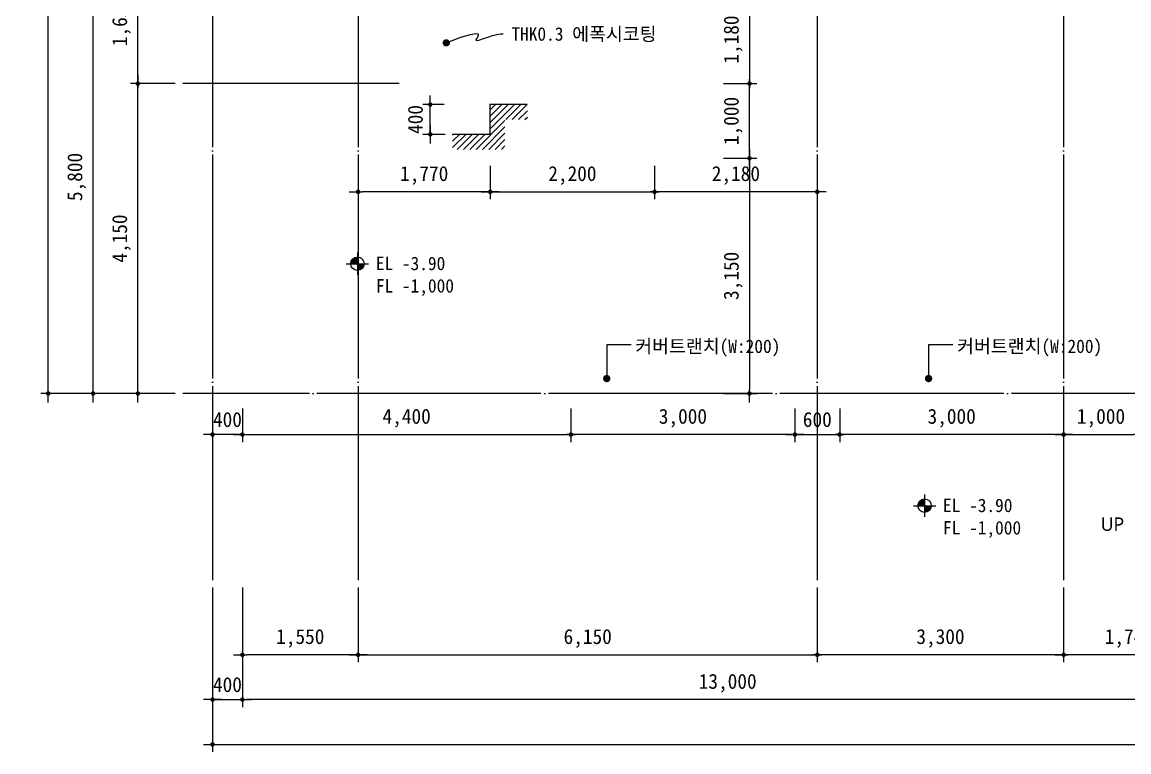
# Model space of a CAD drawing. Header units: inches. Extents: x 2004 to 150234, y 6875187 to 6994525.
# Drawn here: x 103409 to 118232, y 6967295 to 6977069 of the extents above; entities that cross this region are included whole.
import ezdxf
from ezdxf.enums import TextEntityAlignment as Align

# ---------------------------------------------------------------- set-up
doc = ezdxf.new("R2010")
doc.units = ezdxf.units.IN
doc.header["$MEASUREMENT"] = 0
doc.linetypes.add('CEN', pattern=[62, 60, -1, 0, -1])
doc.layers.get('0').update_dxf_attribs({"linetype": 'CONTINUOUS'})
for name, color, linetype, lineweight in [('A-AXIS-LINE', 1, 'CEN', 15), ('A-DIMS', 7, 'CONTINUOUS', 25), ('A-MKXS-LEAD', 7, 'CONTINUOUS', 25), ('A-XXXX-HATC', 8, 'CONTINUOUS', 18), ('A-XXXX-SYMB', 7, 'CONTINUOUS', 25), ('A-XXXX-TXT2', 3, 'CONTINUOUS', 25)]:
    doc.layers.add(name, color=color, linetype=linetype, lineweight=lineweight)
doc.styles.add('HY울릉도L', font='H2GTRE.TTF')
doc.styles.add('돋움체', font='')
doc.styles.add('맑은 고딕', font='malgun.ttf')
doc.styles.get('돋움체').set_extended_font_data('DotumChe')
doc.dimstyles.new('CDIM', dxfattribs={"dimtxt": 2, "dimasz": 0.6, "dimexe": 1, "dimexo": 1, "dimgap": 1, "dimtad": 1, "dimdec": 0, "dimrnd": 0.5, "dimzin": 0, "dimdsep": 32, "dimlunit": 6, "dimtxsty": 'HY울릉도L', "dimblk1": '_CIDOT', "dimblk2": '_CIDOT', "dimsah": 1, "dimcen": 4.5, "dimclrd": 2, "dimclre": 2, "dimclrt": 7, "dimadec": 0, "dimazin": 0, "dimtfac": 1, "dimtdec": 0, "dimtix": 1, "dimtmove": 2, "dimatfit": 1, "dimldrblk": '_CIDOT', "dimfxl": 1, "dimtolj": 1, "dimtzin": 0, "dimlwd": -1, "dimarcsym": 0})

# ---------------------------------------------------------------- blocks, each defined once
blk = doc.blocks.new('_CIDOT')
at = {"color": 0, "linetype": 'ByBlock'}
blk.add_line((2, 0), (-1, 0), dxfattribs=at)
at = {"color": 0, "linetype": 'ByBlock', "const_width": 0.5}
blk.add_lwpolyline([(-0.25, 0, 1), (0.25, 0, 1)], format="xyb", close=True, dxfattribs=at)
blk = doc.blocks.new('*D126')
at = {"layer": 'A-DIMS', "lineweight": -2, "transparency": 16777216}
for p, q in [((105459, 6989595), (103659, 6989595)), ((105459, 6972095), (103659, 6972095))]:
    blk.add_line(p, q, dxfattribs=at)
at = {"layer": 'A-DIMS', "transparency": 16777216}
blk.add_line((103759, 6972155), (103759, 6989535), dxfattribs=at)
at = {"layer": 'A-DIMS', "transparency": 16777216, "xscale": 60, "yscale": 60, "zscale": 60}
for p, rotation in [((103759, 6989595), 90), ((103759, 6972095), 270)]:
    blk.add_blockref('_CIDOT', p, dxfattribs=dict(at, rotation=rotation))
at = {"layer": 'A-DIMS', "color": 3, "transparency": 16777216, "insert": (103540, 6980845), "char_height": 200, "attachment_point": 5, "rotation": 90, "style": '돋움체'}
blk.add_mtext('\\A1;17,500', dxfattribs=at)
blk = doc.blocks.new('*D127')
at = {"layer": 'A-DIMS', "lineweight": -2, "transparency": 16777216}
for p, q in [((105459, 6976245), (104859, 6976245)), ((105459, 6972095), (104859, 6972095))]:
    blk.add_line(p, q, dxfattribs=at)
at = {"layer": 'A-DIMS', "transparency": 16777216}
blk.add_line((104959, 6972155), (104959, 6976185), dxfattribs=at)
at = {"layer": 'A-DIMS', "transparency": 16777216, "xscale": 60, "yscale": 60, "zscale": 60}
for p, rotation in [((104959, 6976245), 90), ((104959, 6972095), 270)]:
    blk.add_blockref('_CIDOT', p, dxfattribs=dict(at, rotation=rotation))
at = {"layer": 'A-DIMS', "color": 3, "transparency": 16777216, "insert": (104740, 6974170), "char_height": 200, "attachment_point": 5, "rotation": 90, "style": '돋움체'}
blk.add_mtext('\\A1;4,150', dxfattribs=at)
blk = doc.blocks.new('*D129')
at = {"layer": 'A-DIMS', "lineweight": -2, "transparency": 16777216}
for p, q in [((105459, 6977895), (104859, 6977895)), ((105459, 6976245), (104859, 6976245))]:
    blk.add_line(p, q, dxfattribs=at)
at = {"layer": 'A-DIMS', "transparency": 16777216}
blk.add_line((104959, 6976305), (104959, 6977835), dxfattribs=at)
at = {"layer": 'A-DIMS', "transparency": 16777216, "xscale": 60, "yscale": 60, "zscale": 60}
for p, rotation in [((104959, 6977895), 90), ((104959, 6976245), 270)]:
    blk.add_blockref('_CIDOT', p, dxfattribs=dict(at, rotation=rotation))
at = {"layer": 'A-DIMS', "color": 3, "transparency": 16777216, "insert": (104740, 6977070), "char_height": 200, "attachment_point": 5, "rotation": 90, "style": '돋움체'}
blk.add_mtext('\\A1;1,650', dxfattribs=at)
blk = doc.blocks.new('*D149')
at = {"layer": 'A-DIMS', "lineweight": -2, "transparency": 16777216}
for p, q in [((107909, 6975146), (107909, 6974696)), ((109679, 6975146), (109679, 6974696))]:
    blk.add_line(p, q, dxfattribs=at)
at = {"layer": 'A-DIMS', "transparency": 16777216}
blk.add_line((109619, 6974796), (107969, 6974796), dxfattribs=at)
at = {"layer": 'A-DIMS', "transparency": 16777216, "xscale": 60, "yscale": 60, "zscale": 60, "rotation": 180}
blk.add_blockref('_CIDOT', (107909, 6974796), dxfattribs=at)
at = {"layer": 'A-DIMS', "transparency": 16777216, "xscale": 60, "yscale": 60, "zscale": 60}
blk.add_blockref('_CIDOT', (109679, 6974796), dxfattribs=at)
at = {"layer": 'A-DIMS', "color": 3, "transparency": 16777216, "insert": (108794, 6975015), "char_height": 200, "attachment_point": 5, "style": '돋움체'}
blk.add_mtext('\\A1;1,770', dxfattribs=at)
blk = doc.blocks.new('*D150')
at = {"layer": 'A-DIMS', "lineweight": -2, "transparency": 16777216}
for p, q in [((109679, 6975146), (109679, 6974696)), ((111879, 6975146), (111879, 6974696))]:
    blk.add_line(p, q, dxfattribs=at)
at = {"layer": 'A-DIMS', "transparency": 16777216}
blk.add_line((109739, 6974796), (111819, 6974796), dxfattribs=at)
at = {"layer": 'A-DIMS', "transparency": 16777216, "xscale": 60, "yscale": 60, "zscale": 60, "rotation": 180}
blk.add_blockref('_CIDOT', (109679, 6974796), dxfattribs=at)
at = {"layer": 'A-DIMS', "transparency": 16777216, "xscale": 60, "yscale": 60, "zscale": 60}
blk.add_blockref('_CIDOT', (111879, 6974796), dxfattribs=at)
at = {"layer": 'A-DIMS', "color": 3, "transparency": 16777216, "insert": (110779, 6975015), "char_height": 200, "attachment_point": 5, "style": '돋움체'}
blk.add_mtext('\\A1;2,200', dxfattribs=at)
blk = doc.blocks.new('*D151')
at = {"layer": 'A-DIMS', "lineweight": -2, "transparency": 16777216}
for p, q in [((111879, 6975146), (111879, 6974696)), ((114059, 6975146), (114059, 6974696))]:
    blk.add_line(p, q, dxfattribs=at)
at = {"layer": 'A-DIMS', "transparency": 16777216}
blk.add_line((113999, 6974796), (111939, 6974796), dxfattribs=at)
at = {"layer": 'A-DIMS', "transparency": 16777216, "xscale": 60, "yscale": 60, "zscale": 60, "rotation": 180}
blk.add_blockref('_CIDOT', (111879, 6974796), dxfattribs=at)
at = {"layer": 'A-DIMS', "transparency": 16777216, "xscale": 60, "yscale": 60, "zscale": 60}
blk.add_blockref('_CIDOT', (114059, 6974796), dxfattribs=at)
at = {"layer": 'A-DIMS', "color": 3, "transparency": 16777216, "insert": (112969, 6975015), "char_height": 200, "attachment_point": 5, "style": '돋움체'}
blk.add_mtext('\\A1;2,180', dxfattribs=at)
blk = doc.blocks.new('*D155')
at = {"layer": 'A-DIMS', "lineweight": -2, "transparency": 16777216}
for p, q in [((105459, 6977895), (104259, 6977895)), ((105459, 6972095), (104259, 6972095))]:
    blk.add_line(p, q, dxfattribs=at)
at = {"layer": 'A-DIMS', "transparency": 16777216}
blk.add_line((104359, 6972155), (104359, 6977835), dxfattribs=at)
at = {"layer": 'A-DIMS', "transparency": 16777216, "xscale": 60, "yscale": 60, "zscale": 60}
for p, rotation in [((104359, 6977895), 90), ((104359, 6972095), 270)]:
    blk.add_blockref('_CIDOT', p, dxfattribs=dict(at, rotation=rotation))
at = {"layer": 'A-DIMS', "color": 3, "transparency": 16777216, "insert": (104140, 6974995), "char_height": 200, "attachment_point": 5, "rotation": 90, "style": '돋움체'}
blk.add_mtext('\\A1;5,800', dxfattribs=at)
blk = doc.blocks.new('*D169')
at = {"layer": 'A-DIMS', "lineweight": -2, "transparency": 16777216}
for p, q in [((112801, 6977425), (113251, 6977425)), ((112801, 6976245), (113251, 6976245))]:
    blk.add_line(p, q, dxfattribs=at)
at = {"layer": 'A-DIMS', "transparency": 16777216}
blk.add_line((113151, 6977365), (113151, 6976305), dxfattribs=at)
at = {"layer": 'A-DIMS', "transparency": 16777216, "xscale": 60, "yscale": 60, "zscale": 60}
for p, rotation in [((113151, 6977425), 90), ((113151, 6976245), 270)]:
    blk.add_blockref('_CIDOT', p, dxfattribs=dict(at, rotation=rotation))
at = {"layer": 'A-DIMS', "color": 3, "transparency": 16777216, "insert": (112932, 6976835), "char_height": 200, "attachment_point": 5, "rotation": 90, "style": '돋움체'}
blk.add_mtext('\\A1;1,180', dxfattribs=at)
blk = doc.blocks.new('*D170')
at = {"layer": 'A-DIMS', "lineweight": -2, "transparency": 16777216}
for p, q in [((112801, 6976245), (113251, 6976245)), ((112801, 6975245), (113251, 6975245))]:
    blk.add_line(p, q, dxfattribs=at)
at = {"layer": 'A-DIMS', "transparency": 16777216}
blk.add_line((113151, 6975305), (113151, 6976185), dxfattribs=at)
at = {"layer": 'A-DIMS', "transparency": 16777216, "xscale": 60, "yscale": 60, "zscale": 60}
for p, rotation in [((113151, 6976245), 90), ((113151, 6975245), 270)]:
    blk.add_blockref('_CIDOT', p, dxfattribs=dict(at, rotation=rotation))
at = {"layer": 'A-DIMS', "color": 3, "transparency": 16777216, "insert": (112932, 6975745), "char_height": 200, "attachment_point": 5, "rotation": 90, "style": '돋움체'}
blk.add_mtext('\\A1;1,000', dxfattribs=at)
blk = doc.blocks.new('*D171')
at = {"layer": 'A-DIMS', "lineweight": -2, "transparency": 16777216}
for p, q in [((112801, 6975245), (113251, 6975245)), ((112801, 6972095), (113251, 6972095))]:
    blk.add_line(p, q, dxfattribs=at)
at = {"layer": 'A-DIMS', "transparency": 16777216}
blk.add_line((113151, 6975185), (113151, 6972155), dxfattribs=at)
at = {"layer": 'A-DIMS', "transparency": 16777216, "xscale": 60, "yscale": 60, "zscale": 60}
for p, rotation in [((113151, 6975245), 90), ((113151, 6972095), 270)]:
    blk.add_blockref('_CIDOT', p, dxfattribs=dict(at, rotation=rotation))
at = {"layer": 'A-DIMS', "color": 3, "transparency": 16777216, "insert": (112932, 6973670), "char_height": 200, "attachment_point": 5, "rotation": 90, "style": '돋움체'}
blk.add_mtext('\\A1;3,150', dxfattribs=at)
blk = doc.blocks.new('*D173')
at = {"layer": 'A-DIMS', "transparency": 16777216}
for p, q in [((108876, 6976025), (108876, 6976085)), ((108876, 6975565), (108876, 6975965)), ((108876, 6975505), (108876, 6975445))]:
    blk.add_line(p, q, dxfattribs=at)
at = {"layer": 'A-DIMS', "lineweight": -2, "transparency": 16777216}
for p, q in [((109063, 6975965), (108776, 6975965)), ((109075, 6975565), (108776, 6975565))]:
    blk.add_line(p, q, dxfattribs=at)
at = {"layer": 'A-DIMS', "transparency": 16777216, "xscale": 60, "yscale": 60, "zscale": 60}
for p, rotation in [((108876, 6975965), 270), ((108876, 6975565), 90)]:
    blk.add_blockref('_CIDOT', p, dxfattribs=dict(at, rotation=rotation))
at = {"layer": 'A-DIMS', "color": 3, "transparency": 16777216, "insert": (108676, 6975765), "char_height": 200, "attachment_point": 5, "rotation": 90, "style": '돋움체'}
blk.add_mtext('\\A1;400', dxfattribs=at)
blk = doc.blocks.new('*D186')
at = {"layer": 'A-DIMS', "lineweight": -2, "transparency": 16777216}
for p, q in [((105959, 6969495), (105959, 6967295)), ((144059, 6969495), (144059, 6967295))]:
    blk.add_line(p, q, dxfattribs=at)
at = {"layer": 'A-DIMS', "transparency": 16777216}
blk.add_line((106019, 6967395), (143999, 6967395), dxfattribs=at)
at = {"layer": 'A-DIMS', "transparency": 16777216, "xscale": 60, "yscale": 60, "zscale": 60, "rotation": 180}
blk.add_blockref('_CIDOT', (105959, 6967395), dxfattribs=at)
at = {"layer": 'A-DIMS', "transparency": 16777216, "xscale": 60, "yscale": 60, "zscale": 60}
blk.add_blockref('_CIDOT', (144059, 6967395), dxfattribs=at)
at = {"layer": 'A-DIMS', "color": 3, "transparency": 16777216, "insert": (125009, 6967614), "char_height": 200, "attachment_point": 5, "style": '돋움체'}
blk.add_mtext('\\A1;38,100', dxfattribs=at)
blk = doc.blocks.new('*D188')
at = {"layer": 'A-DIMS', "lineweight": -2, "transparency": 16777216}
for p, q in [((105959, 6969495), (105959, 6967895)), ((106359, 6969495), (106359, 6967895))]:
    blk.add_line(p, q, dxfattribs=at)
at = {"layer": 'A-DIMS', "transparency": 16777216}
for p, q in [((105899, 6967995), (105839, 6967995)), ((105959, 6967995), (106359, 6967995)), ((106419, 6967995), (106479, 6967995))]:
    blk.add_line(p, q, dxfattribs=at)
at = {"layer": 'A-DIMS', "transparency": 16777216, "xscale": 60, "yscale": 60, "zscale": 60}
blk.add_blockref('_CIDOT', (105959, 6967995), dxfattribs=at)
at = {"layer": 'A-DIMS', "transparency": 16777216, "xscale": 60, "yscale": 60, "zscale": 60, "rotation": 180}
blk.add_blockref('_CIDOT', (106359, 6967995), dxfattribs=at)
at = {"layer": 'A-DIMS', "color": 3, "transparency": 16777216, "insert": (106159, 6968195), "char_height": 200, "attachment_point": 5, "style": '돋움체'}
blk.add_mtext('\\A1;400', dxfattribs=at)
blk = doc.blocks.new('*D190')
at = {"layer": 'A-DIMS', "lineweight": -2, "transparency": 16777216}
for p, q in [((106359, 6969495), (106359, 6967895)), ((119359, 6969495), (119359, 6967895))]:
    blk.add_line(p, q, dxfattribs=at)
at = {"layer": 'A-DIMS', "transparency": 16777216}
blk.add_line((119299, 6967995), (106419, 6967995), dxfattribs=at)
at = {"layer": 'A-DIMS', "transparency": 16777216, "xscale": 60, "yscale": 60, "zscale": 60, "rotation": 180}
blk.add_blockref('_CIDOT', (106359, 6967995), dxfattribs=at)
at = {"layer": 'A-DIMS', "transparency": 16777216, "xscale": 60, "yscale": 60, "zscale": 60}
blk.add_blockref('_CIDOT', (119359, 6967995), dxfattribs=at)
at = {"layer": 'A-DIMS', "color": 3, "transparency": 16777216, "insert": (112859, 6968214), "char_height": 200, "attachment_point": 5, "style": '돋움체'}
blk.add_mtext('\\A1;13,000', dxfattribs=at)
blk = doc.blocks.new('*D198')
at = {"layer": 'A-DIMS', "lineweight": -2, "transparency": 16777216}
for p, q in [((114059, 6969495), (114059, 6968495)), ((117359, 6969495), (117359, 6968495))]:
    blk.add_line(p, q, dxfattribs=at)
at = {"layer": 'A-DIMS', "transparency": 16777216}
blk.add_line((117299, 6968595), (114119, 6968595), dxfattribs=at)
at = {"layer": 'A-DIMS', "transparency": 16777216, "xscale": 60, "yscale": 60, "zscale": 60, "rotation": 180}
blk.add_blockref('_CIDOT', (114059, 6968595), dxfattribs=at)
at = {"layer": 'A-DIMS', "transparency": 16777216, "xscale": 60, "yscale": 60, "zscale": 60}
blk.add_blockref('_CIDOT', (117359, 6968595), dxfattribs=at)
at = {"layer": 'A-DIMS', "color": 3, "transparency": 16777216, "insert": (115709, 6968814), "char_height": 200, "attachment_point": 5, "style": '돋움체'}
blk.add_mtext('\\A1;3,300', dxfattribs=at)
blk = doc.blocks.new('*D199')
at = {"layer": 'A-DIMS', "lineweight": -2, "transparency": 16777216}
for p, q in [((107909, 6969495), (107909, 6968495)), ((114059, 6969495), (114059, 6968495))]:
    blk.add_line(p, q, dxfattribs=at)
at = {"layer": 'A-DIMS', "transparency": 16777216}
blk.add_line((107969, 6968595), (113999, 6968595), dxfattribs=at)
at = {"layer": 'A-DIMS', "transparency": 16777216, "xscale": 60, "yscale": 60, "zscale": 60, "rotation": 180}
blk.add_blockref('_CIDOT', (107909, 6968595), dxfattribs=at)
at = {"layer": 'A-DIMS', "transparency": 16777216, "xscale": 60, "yscale": 60, "zscale": 60}
blk.add_blockref('_CIDOT', (114059, 6968595), dxfattribs=at)
at = {"layer": 'A-DIMS', "color": 3, "transparency": 16777216, "insert": (110984, 6968814), "char_height": 200, "attachment_point": 5, "style": '돋움체'}
blk.add_mtext('\\A1;6,150', dxfattribs=at)
blk = doc.blocks.new('*D200')
at = {"layer": 'A-DIMS', "lineweight": -2, "transparency": 16777216}
for p, q in [((106359, 6969495), (106359, 6968495)), ((107909, 6969495), (107909, 6968495))]:
    blk.add_line(p, q, dxfattribs=at)
at = {"layer": 'A-DIMS', "transparency": 16777216}
blk.add_line((107849, 6968595), (106419, 6968595), dxfattribs=at)
at = {"layer": 'A-DIMS', "transparency": 16777216, "xscale": 60, "yscale": 60, "zscale": 60, "rotation": 180}
blk.add_blockref('_CIDOT', (106359, 6968595), dxfattribs=at)
at = {"layer": 'A-DIMS', "transparency": 16777216, "xscale": 60, "yscale": 60, "zscale": 60}
blk.add_blockref('_CIDOT', (107909, 6968595), dxfattribs=at)
at = {"layer": 'A-DIMS', "color": 3, "transparency": 16777216, "insert": (107134, 6968814), "char_height": 200, "attachment_point": 5, "style": '돋움체'}
blk.add_mtext('\\A1;1,550', dxfattribs=at)
blk = doc.blocks.new('*D202')
at = {"layer": 'A-DIMS', "lineweight": -2, "transparency": 16777216}
for p, q in [((117359, 6969495), (117359, 6968495)), ((119106, 6969495), (119106, 6968495))]:
    blk.add_line(p, q, dxfattribs=at)
at = {"layer": 'A-DIMS', "transparency": 16777216}
blk.add_line((119046, 6968595), (117419, 6968595), dxfattribs=at)
at = {"layer": 'A-DIMS', "transparency": 16777216, "xscale": 60, "yscale": 60, "zscale": 60, "rotation": 180}
blk.add_blockref('_CIDOT', (117359, 6968595), dxfattribs=at)
at = {"layer": 'A-DIMS', "transparency": 16777216, "xscale": 60, "yscale": 60, "zscale": 60}
blk.add_blockref('_CIDOT', (119106, 6968595), dxfattribs=at)
at = {"layer": 'A-DIMS', "color": 3, "transparency": 16777216, "insert": (118232, 6968814), "char_height": 200, "attachment_point": 5, "style": '돋움체'}
blk.add_mtext('\\A1;1,747', dxfattribs=at)
blk = doc.blocks.new('*D219')
at = {"layer": 'A-DIMS', "lineweight": -2, "transparency": 16777216}
for p, q in [((117359, 6971895), (117359, 6971445)), ((118359, 6971895), (118359, 6971445))]:
    blk.add_line(p, q, dxfattribs=at)
at = {"layer": 'A-DIMS', "transparency": 16777216}
blk.add_line((117419, 6971545), (118299, 6971545), dxfattribs=at)
at = {"layer": 'A-DIMS', "transparency": 16777216, "xscale": 60, "yscale": 60, "zscale": 60, "rotation": 180}
blk.add_blockref('_CIDOT', (117359, 6971545), dxfattribs=at)
at = {"layer": 'A-DIMS', "transparency": 16777216, "xscale": 60, "yscale": 60, "zscale": 60}
blk.add_blockref('_CIDOT', (118359, 6971545), dxfattribs=at)
at = {"layer": 'A-DIMS', "color": 3, "transparency": 16777216, "insert": (117859, 6971764), "char_height": 200, "attachment_point": 5, "style": '돋움체'}
blk.add_mtext('\\A1;1,000', dxfattribs=at)
blk = doc.blocks.new('*D220')
at = {"layer": 'A-DIMS', "lineweight": -2, "transparency": 16777216}
for p, q in [((114359, 6971895), (114359, 6971445)), ((117359, 6971895), (117359, 6971445))]:
    blk.add_line(p, q, dxfattribs=at)
at = {"layer": 'A-DIMS', "transparency": 16777216}
blk.add_line((117299, 6971545), (114419, 6971545), dxfattribs=at)
at = {"layer": 'A-DIMS', "transparency": 16777216, "xscale": 60, "yscale": 60, "zscale": 60, "rotation": 180}
blk.add_blockref('_CIDOT', (114359, 6971545), dxfattribs=at)
at = {"layer": 'A-DIMS', "transparency": 16777216, "xscale": 60, "yscale": 60, "zscale": 60}
blk.add_blockref('_CIDOT', (117359, 6971545), dxfattribs=at)
at = {"layer": 'A-DIMS', "color": 3, "transparency": 16777216, "insert": (115859, 6971764), "char_height": 200, "attachment_point": 5, "style": '돋움체'}
blk.add_mtext('\\A1;3,000', dxfattribs=at)
blk = doc.blocks.new('*D221')
at = {"layer": 'A-DIMS', "lineweight": -2, "transparency": 16777216}
for p, q in [((113759, 6971895), (113759, 6971445)), ((114359, 6971895), (114359, 6971445))]:
    blk.add_line(p, q, dxfattribs=at)
at = {"layer": 'A-DIMS', "transparency": 16777216}
blk.add_line((113819, 6971545), (114299, 6971545), dxfattribs=at)
at = {"layer": 'A-DIMS', "transparency": 16777216, "xscale": 60, "yscale": 60, "zscale": 60, "rotation": 180}
blk.add_blockref('_CIDOT', (113759, 6971545), dxfattribs=at)
at = {"layer": 'A-DIMS', "transparency": 16777216, "xscale": 60, "yscale": 60, "zscale": 60}
blk.add_blockref('_CIDOT', (114359, 6971545), dxfattribs=at)
at = {"layer": 'A-DIMS', "color": 3, "transparency": 16777216, "insert": (114059, 6971745), "char_height": 200, "attachment_point": 5, "style": '돋움체'}
blk.add_mtext('\\A1;600', dxfattribs=at)
blk = doc.blocks.new('*D222')
at = {"layer": 'A-DIMS', "lineweight": -2, "transparency": 16777216}
for p, q in [((110759, 6971895), (110759, 6971445)), ((113759, 6971895), (113759, 6971445))]:
    blk.add_line(p, q, dxfattribs=at)
at = {"layer": 'A-DIMS', "transparency": 16777216}
blk.add_line((113699, 6971545), (110819, 6971545), dxfattribs=at)
at = {"layer": 'A-DIMS', "transparency": 16777216, "xscale": 60, "yscale": 60, "zscale": 60, "rotation": 180}
blk.add_blockref('_CIDOT', (110759, 6971545), dxfattribs=at)
at = {"layer": 'A-DIMS', "transparency": 16777216, "xscale": 60, "yscale": 60, "zscale": 60}
blk.add_blockref('_CIDOT', (113759, 6971545), dxfattribs=at)
at = {"layer": 'A-DIMS', "color": 3, "transparency": 16777216, "insert": (112259, 6971764), "char_height": 200, "attachment_point": 5, "style": '돋움체'}
blk.add_mtext('\\A1;3,000', dxfattribs=at)
blk = doc.blocks.new('*D223')
at = {"layer": 'A-DIMS', "lineweight": -2, "transparency": 16777216}
for p, q in [((106359, 6971895), (106359, 6971445)), ((110759, 6971895), (110759, 6971445))]:
    blk.add_line(p, q, dxfattribs=at)
at = {"layer": 'A-DIMS', "transparency": 16777216}
blk.add_line((106419, 6971545), (110699, 6971545), dxfattribs=at)
at = {"layer": 'A-DIMS', "transparency": 16777216, "xscale": 60, "yscale": 60, "zscale": 60, "rotation": 180}
blk.add_blockref('_CIDOT', (106359, 6971545), dxfattribs=at)
at = {"layer": 'A-DIMS', "transparency": 16777216, "xscale": 60, "yscale": 60, "zscale": 60}
blk.add_blockref('_CIDOT', (110759, 6971545), dxfattribs=at)
at = {"layer": 'A-DIMS', "color": 3, "transparency": 16777216, "insert": (108559, 6971764), "char_height": 200, "attachment_point": 5, "style": '돋움체'}
blk.add_mtext('\\A1;4,400', dxfattribs=at)
blk = doc.blocks.new('*D224')
at = {"layer": 'A-DIMS', "lineweight": -2, "transparency": 16777216}
for p, q in [((105959, 6971895), (105959, 6971445)), ((106359, 6971895), (106359, 6971445))]:
    blk.add_line(p, q, dxfattribs=at)
at = {"layer": 'A-DIMS', "transparency": 16777216}
for p, q in [((105899, 6971545), (105839, 6971545)), ((106359, 6971545), (105959, 6971545)), ((106419, 6971545), (106479, 6971545))]:
    blk.add_line(p, q, dxfattribs=at)
at = {"layer": 'A-DIMS', "transparency": 16777216, "xscale": 60, "yscale": 60, "zscale": 60}
blk.add_blockref('_CIDOT', (105959, 6971545), dxfattribs=at)
at = {"layer": 'A-DIMS', "transparency": 16777216, "xscale": 60, "yscale": 60, "zscale": 60, "rotation": 180}
blk.add_blockref('_CIDOT', (106359, 6971545), dxfattribs=at)
at = {"layer": 'A-DIMS', "color": 3, "transparency": 16777216, "insert": (106159, 6971745), "char_height": 200, "attachment_point": 5, "style": '돋움체'}
blk.add_mtext('\\A1;400', dxfattribs=at)

msp = doc.modelspace()

# ---------------------------------------------------------------- hatches: boundary and pattern name
at = {"layer": 'A-XXXX-HATC'}
h = msp.add_hatch(dxfattribs=at)
h.set_pattern_fill('BRICK', color=256, scale=60.000001, style=0)
h.set_pattern_definition([(45, (2033.51, 6895232.18), (-42.426407, 42.426407), [])])
h.paths.add_polyline_path([(109875.2, 6975765), (109875.2, 6975365), (109175.2, 6975365), (109175.2, 6975565), (109675.2, 6975565), (109675.2, 6975965), (110176, 6975965), (110175.5, 6975765)])
at = {"layer": 'A-XXXX-SYMB'}
h = msp.add_hatch(color=256, dxfattribs=at)
h.paths.add_polyline_path([(107899.8, 6973923.1, 0.4142136), (107809.8, 6973833.1), (107899.8, 6973833.1)])
h.paths.add_polyline_path([(107989.8, 6973833.1), (107899.8, 6973833.1), (107899.8, 6973743.1, 0.4142136)])
h = msp.add_hatch(color=256, dxfattribs=at)
h.paths.add_polyline_path([(115496.4, 6970682.4, 0.4142136), (115406.4, 6970592.4), (115496.4, 6970592.4)])
h.paths.add_polyline_path([(115586.4, 6970592.4), (115496.4, 6970592.4), (115496.4, 6970502.4, 0.4142136)])

# ---------------------------------------------------------------- linework, layer by layer
for points in [[(111564.4, 6972745.3), (111238.7, 6972745.3), (111238.7, 6972295.3)], [(115875.3, 6972745.3), (115549.6, 6972745.3), (115549.6, 6972295.3)]]:
    msp.add_lwpolyline(points)
at = {"layer": 'A-AXIS-LINE', "ltscale": 50}
for p, q in [((105959, 6990795.3), (105959, 6969595.3)), ((107909, 6990795.3), (107909, 6969595.3)), ((114059, 6990795.3), (114059, 6969595.3)), ((117359, 6990795.3), (117359, 6969595.3)), ((108459, 6976245.3), (105559, 6976245.3)), ((144459, 6972095.3), (105559, 6972095.3))]:
    msp.add_line(p, q, dxfattribs=at)
at = {"layer": 'A-MKXS-LEAD'}
msp.add_lwpolyline([(109090.3, 6976791.6), (109285.8, 6976865.3), (109413.2, 6976905.1), (109485.6, 6976918), (109516.4, 6976911), (109518.7, 6976891.2), (109505.8, 6976865.6), (109490.7, 6976841.2), (109486.8, 6976825.1), (109504.1, 6976822.4), (109540.4, 6976831.2), (109590.1, 6976847.6), (109647.9, 6976867.8), (109708.3, 6976888), (109765.9, 6976904.4), (109815.3, 6976913), (109851, 6976910.1)], dxfattribs=at)
at = {"layer": 'A-MKXS-LEAD', "const_width": 48}
for points in [[(109065.4, 6976794.1, 1), (109115.1, 6976789.1, 1)], [(111213.8, 6972297.8, 1), (111263.6, 6972292.8, 1)], [(115524.7, 6972297.8, 1), (115574.5, 6972292.8, 1)]]:
    msp.add_lwpolyline(points, format="xyb", close=True, dxfattribs=at)
at = {"layer": 'A-XXXX-SYMB'}
for p, q in [((107899.8, 6973983.1), (107899.8, 6973683.1)), ((107749.8, 6973833.1), (108049.8, 6973833.1)), ((115496.4, 6970742.4), (115496.4, 6970442.4)), ((115346.4, 6970592.4), (115646.4, 6970592.4))]:
    msp.add_line(p, q, dxfattribs=at)
msp.add_lwpolyline([(110175.2, 6975965), (109675.2, 6975965), (109675.2, 6975565), (109175.2, 6975565)], dxfattribs=at)
for centre in [(107899.8, 6973833.1), (115496.4, 6970592.4)]:
    msp.add_circle(centre, 90, dxfattribs=at)

# ---------------------------------------------------------------- texts
at = {"layer": 'A-XXXX-TXT2', "style": '돋움체'}
for s, p in [('THK0.3 에폭시코팅', (109961.8, 6976910.1)), ('EL -3.90', (108146.1, 6973837.3)), ('FL -1,000', (108146.1, 6973537.3)), ('커버트랜치(W:200)', (111620.8, 6972727.7)), ('커버트랜치(W:200)', (115931.7, 6972727.7)), ('EL -3.90', (115742.6, 6970596.6)), ('FL -1,000', (115742.6, 6970296.6))]:
    msp.add_text(s, height=180, dxfattribs=at).set_placement(p, align=Align.MIDDLE_LEFT)
at = {"layer": 'A-XXXX-TXT2', "style": '맑은 고딕'}
msp.add_text('UP', height=180, dxfattribs=at).set_placement((118169.1, 6970345.3), align=Align.MIDDLE_RIGHT)

# ---------------------------------------------------------------- dimensions: what is measured, and where the dimension line sits
at = {"layer": 'A-DIMS'}
for base, p1, p2, angle, picture, middle in [((103759, 6989595.3), (105559, 6972095.3), (105559, 6989595.3), 90, '*D126', (103540, 6980845.3)), ((104359, 6977895.3), (105559, 6972095.3), (105559, 6977895.3), 90, '*D155', (104140, 6974995.3)), ((104959, 6977895.3), (105559, 6976245.3), (105559, 6977895.3), 90, '*D129', (104740, 6977070.3)), ((113150.6, 6976245.3), (112700.6, 6977425.3), (112700.6, 6976245.3), 270, '*D169', (112931.6, 6976835.3)), ((104959, 6976245.3), (105559, 6972095.3), (105559, 6976245.3), 90, '*D127', (104740, 6974170.3)), ((113150.6, 6976245.3), (112700.6, 6975245.3), (112700.6, 6976245.3), 90, '*D170', (112931.6, 6975745.3)), ((108876.2, 6975965), (109175.2, 6975565), (109162.9, 6975965), 90, '*D173', (108676, 6975765)), ((113150.6, 6972095.3), (112700.6, 6975245.3), (112700.6, 6972095.3), 270, '*D171', (112931.6, 6973670.3)), ((107909, 6974795.7), (109679.2, 6975245.7), (107909, 6975245.7), 180, '*D149', (108794.1, 6975014.7)), ((111879.2, 6974795.7), (114059, 6975245.7), (111879.2, 6975245.7), 180, '*D151', (112969.1, 6975014.7)), ((105959, 6971545.3), (106359, 6971995.3), (105959, 6971995.3), 180, '*D224', (106159, 6971745.4)), ((110759, 6971545.3), (113759, 6971995.3), (110759, 6971995.3), 180, '*D222', (112259, 6971764.3)), ((114359, 6971545.3), (117359, 6971995.3), (114359, 6971995.3), 180, '*D220', (115859, 6971764.3)), ((106359, 6967995.3), (119359, 6969595.3), (106359, 6969595.3), 180, '*D190', (112859, 6968214.3)), ((114059, 6968595.3), (107909, 6969595.3), (114059, 6969595.3), 180, '*D199', (110984, 6968814.3))]:
    dim = msp.add_linear_dim(base=base, p1=p1, p2=p2, angle=angle, dimstyle='CDIM', override={"dimscale": 100, "dimtxsty": '돋움체', "dimclrd": 256, "dimclre": 256, "dimclrt": 3}, dxfattribs=at)
    dim.commit()
    dim.dimension.update_dxf_attribs({"geometry": picture, "text_midpoint": middle})
for base, p1, p2, picture, middle in [((111879.2, 6974795.7), (109679.2, 6975245.7), (111879.2, 6975245.7), '*D150', (110779.2, 6975014.7)), ((110759, 6971545.3), (106359, 6971995.3), (110759, 6971995.3), '*D223', (108559, 6971764.3)), ((114359, 6971545.3), (113759, 6971995.3), (114359, 6971995.3), '*D221', (114059, 6971745.4)), ((118359, 6971545.3), (117359, 6971995.3), (118359, 6971995.3), '*D219', (117859, 6971764.3)), ((144059, 6967395.3), (105959, 6969595.3), (144059, 6969595.3), '*D186', (125009, 6967614.3)), ((106359, 6967995.3), (105959, 6969595.3), (106359, 6969595.3), '*D188', (106159, 6968195.4)), ((106359, 6968595.3), (107909, 6969595.3), (106359, 6969595.3), '*D200', (107134, 6968814.3)), ((114059, 6968595.3), (117359, 6969595.3), (114059, 6969595.3), '*D198', (115709, 6968814.3)), ((117359, 6968595.3), (119105.9, 6969595.3), (117359, 6969595.3), '*D202', (118232.5, 6968814.3))]:
    dim = msp.add_linear_dim(base=base, p1=p1, p2=p2, dimstyle='CDIM', override={"dimscale": 100, "dimtxsty": '돋움체', "dimclrd": 256, "dimclre": 256, "dimclrt": 3}, dxfattribs=at)
    dim.commit()
    dim.dimension.update_dxf_attribs({"geometry": picture, "text_midpoint": middle})

doc.saveas('drawing.dxf')
